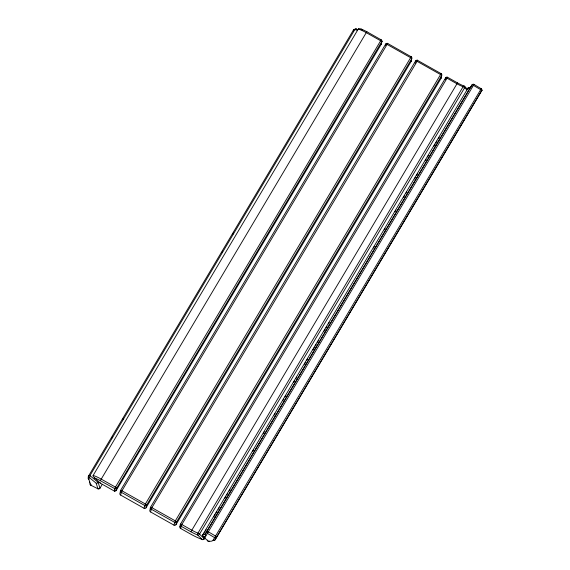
<?xml version="1.0" encoding="UTF-8"?>
<svg xmlns="http://www.w3.org/2000/svg" width="570" height="570" viewBox="0 0 570 570"><rect width="100%" height="100%" fill="white"/><g stroke="black" fill="none" stroke-linecap="round" stroke-linejoin="round"><path stroke-width="0.85" d="M144.025 508.262L145.379 504.001L411.162 56.758A1.503 1.446 11.6 0 1 411.725 58.739L411.191 61.353L146.07 507.749A1.503 1.446 11.6 0 1 144.025 508.262L120.591 495.045L121.944 490.791L387.429 43.826L387.721 43.491L411.476 56.943M146.07 507.749L146.604 505.134L411.725 58.739A1.503 0.385 30.7 0 0 410.5 57.613L387.066 44.403A1.503 0.385 30.7 0 0 385.683 44.061L120.562 490.457L120.028 493.064A1.503 1.446 11.6 0 0 120.591 495.045M150.152 509.074L149.974 509.951A1.503 1.446 11.6 0 0 150.537 511.931L173.971 525.141A1.503 1.446 11.6 0 0 176.009 524.628L441.13 78.233L441.665 75.618A1.503 1.446 11.6 0 0 441.102 73.637L175.325 520.88L173.971 525.141M150.238 508.639L150.508 507.336L415.63 60.94A1.503 1.446 11.6 0 1 417.668 60.427L441.422 73.822M150.537 511.931L151.891 507.671L417.668 60.37L417.582 60.862M176.009 524.628L176.543 522.013L441.665 75.618A1.503 0.385 30.7 0 0 440.446 74.492L417.012 61.282A1.503 0.385 30.7 0 0 415.63 60.94L415.452 61.809M180.854 528.126L180.555 528.411A1.503 1.446 11.6 0 1 179.992 526.431L180.448 524.215L445.89 77.427M381.152 40.235L381.223 39.807L115.446 487.115L114.627 488.754L114.392 491.126M385.42 45.365L385.683 44.061A1.503 1.446 11.6 0 1 387.728 43.548L387.336 43.334M411.07 57.192L411.326 56.822M415.181 63.12L415.274 62.679M440.924 74.506L441.266 73.701M445.191 79.665L445.804 77.549M447.536 77.677L447.607 77.242L181.638 524.885L180.555 528.411L190.451 533.983A24.902 6.356 30.7 0 0 202.257 539.498A1.503 0.884 -70.4 0 0 203.633 538.978A1.503 0.385 30.7 0 0 204.039 538.55L204.936 537.033M381.907 41.346L381.337 44.061L116.216 490.457A1.503 1.446 11.6 0 1 114.171 490.97L100.363 483.189A1.71 0.47 -55 0 1 100.177 483.111A1.553 0.427 -55 0 1 100.206 482.69M381.416 43.776L381.337 44.061A1.503 0.385 30.7 0 1 381.116 44.161M381.964 41.289L116.665 488.241L116.216 490.457A1.503 0.385 30.7 0 1 115.774 490.521M481.914 90.274L215.161 539.669A26.398 6.74 30.7 0 1 214.113 540.517M481.949 90.217L215.161 539.669A1.503 1.454 30.4 0 1 213.13 540.146A24.902 6.356 30.7 0 1 208.05 541.101L203.219 536.577A1.503 0.948 -46.9 0 1 202.813 535.415M100.306 480.681L366.524 32.198L366.88 31.735L381.223 39.864A1.503 1.446 11.6 0 1 381.786 41.845A1.503 0.385 30.7 0 0 380.568 40.719L366.246 32.647A14.998 3.833 30.7 0 0 358.274 29.034L93.152 475.43A1.083 1.047 23.9 0 0 93.038 476.114L94.506 477.916A13.502 3.449 30.7 0 1 100.306 480.681L115.154 488.861M190.9 531.767L181.011 526.196A1.503 1.446 11.6 0 1 180.448 524.215A1.503 0.385 30.7 0 1 181.83 524.55L191.727 530.129A14.998 3.833 30.7 0 0 197.961 533.121A1.503 0.385 30.7 0 1 199.536 534.111L204.039 538.55A1.503 1.012 -45.4 0 1 202.257 539.498L197.762 535.066A16.502 4.211 30.7 0 1 190.9 531.767L457.503 82.885A16.502 4.211 30.7 0 0 464.365 86.177L467.364 89.134M469.53 87.516A1.503 1.282 -84.9 0 0 468.034 88.108L202.913 534.503A1.503 1.282 -84.9 0 0 203.219 536.577A16.502 4.211 30.7 0 0 205.905 535.864L474.005 84.417L481.208 88.749A1.503 1.454 30.4 0 1 481.757 90.765A1.503 0.385 30.7 0 0 480.66 89.668L473.435 85.379A1.503 0.385 30.7 0 0 471.953 84.944L205.357 533.848A14.998 3.833 30.7 0 1 202.913 534.503A1.503 0.385 30.7 0 0 202.785 534.881M213.13 540.146L481.23 88.706L480.959 89.169M88.471 476.149L353.592 29.754M111.77 438.009L112.675 436.492M122.593 419.784L123.498 418.266M221.787 252.767L222.692 251.249M232.61 234.548L233.508 233.03M102.222 484.393L99.971 488.191A1.503 1.397 -17.4 0 1 97.933 488.789L90.687 485.163A1.503 1.397 -17.4 0 1 89.989 483.617M202.97 535.08L204.324 532.8M205.229 531.283L206.126 529.765M213.793 516.862L215.147 514.582M216.044 513.064L216.949 511.547M218.303 509.267L219.201 507.749M224.616 498.643L225.969 496.363M226.867 494.846L227.772 493.328M229.126 491.048L230.023 489.53M252.567 451.568L253.472 450.051M263.39 433.35L264.295 431.832M274.213 415.131L275.111 413.613M282.777 400.71L283.682 399.185M285.036 396.912L285.933 395.395M293.6 382.484L294.505 380.967M295.851 378.694L296.756 377.169M304.423 364.266L305.32 362.748M306.674 360.468L307.579 358.95M312.987 349.845L314.341 347.565M315.238 346.047L316.143 344.529M317.497 342.249L318.395 340.732M323.81 331.619L325.164 329.346M326.061 327.828L326.966 326.311M328.32 324.031L329.218 322.513M373.407 248.114L374.305 246.596M384.23 229.895L385.128 228.378M395.046 211.669L395.951 210.152M403.617 197.248L404.515 195.731M405.868 193.451L406.773 191.933M414.44 179.03L415.338 177.512M416.691 175.232L417.596 173.715M425.256 160.804L426.161 159.287M427.514 157.014L428.412 155.496M433.827 146.383L435.181 144.103M436.078 142.585L436.983 141.068M438.337 138.795L439.235 137.27M204.302 538.985L205.207 537.467M114.328 490.884L114.556 491.183M207.751 531.931L208.314 531.774L215.538 536.064A1.503 0.385 30.7 0 1 216.636 537.154A1.503 1.454 30.4 0 1 214.605 537.638L207.38 533.349A1.503 1.454 30.4 0 1 206.832 531.34A1.503 0.385 30.7 0 1 208.314 531.774L207.737 531.71M115.054 488.754L114.627 488.754A1.503 1.446 11.6 0 0 116.665 488.241A1.503 0.385 30.7 0 0 115.446 487.115L101.125 479.042A14.998 3.833 30.7 0 0 93.152 475.43M144.987 505.64L120.854 492.038M174.933 522.526L150.793 508.917M215.061 537.66L214.605 537.638L215.147 537.767M145.086 505.754L144.559 505.647A1.503 1.446 11.6 0 0 146.604 505.134A1.503 0.385 30.7 0 0 145.379 504.001L121.944 490.791A1.503 0.385 30.7 0 0 120.562 490.457A1.503 1.446 11.6 0 0 121.125 492.437L121.018 492.095M175.033 522.633L174.505 522.526A1.503 1.446 11.6 0 0 176.543 522.013A1.503 0.385 30.7 0 0 175.325 520.88L151.891 507.671A1.503 0.385 30.7 0 0 150.508 507.336A1.503 1.446 11.6 0 0 151.071 509.316L150.965 508.974M387.222 43.327L387.728 43.548M417.169 60.206L417.668 60.427L417.283 60.221M473.499 84.239L473.984 84.46A1.503 1.454 30.4 0 0 471.953 84.944L205.357 533.848A1.503 1.454 30.4 0 0 205.905 535.864M366.902 31.792A13.502 3.449 30.7 0 0 361.102 29.027L358.822 28.6A1.083 1.047 23.7 0 0 358.266 29.027M457.503 82.885L447.607 77.306A1.503 1.446 11.6 0 0 445.569 77.819A1.503 0.385 30.7 0 1 446.951 78.154L456.841 83.733A14.998 3.833 30.7 0 0 463.082 86.725A1.503 0.385 30.7 0 1 464.657 87.716L466.908 89.939M98.268 488.796A1.503 0.399 -63.4 0 1 97.933 488.789L96.188 483.21L89.633 477.81L89.889 475.686L355.046 29.227L355.894 28.6L357.547 29.996M356.421 30.353L355.046 29.227A14.998 3.833 30.7 0 0 353.443 31.086A1.503 1.397 -17.4 0 1 353.828 30.659M99.465 488.319A1.503 0.385 30.7 0 0 99.971 488.191L98.161 482.398L89.925 475.622A14.998 3.833 30.7 0 0 88.329 477.482A1.503 1.397 -17.4 0 0 88.877 479.377L90.687 485.163A1.503 0.399 -63.4 0 0 91.392 484.749M361.102 29.027L362.278 30.082M94.506 477.916L100.363 483.189M180.733 525.789L181.011 526.196L180.904 525.853M88.329 477.482L88.628 478.451M89.533 481.344L89.832 482.305M381.316 43.961L381.337 44.061A1.503 1.446 11.6 0 0 381.472 42.964M471.96 86.775A1.503 1.454 30.4 0 0 470.478 87.452A14.998 3.833 30.7 0 1 468.034 88.108A1.503 0.385 30.7 0 0 468.091 88.685A1.503 0.948 -46.9 0 1 468.319 88.371M468.597 88.094A1.503 0.948 -46.9 0 1 468.903 87.88M479.235 94.121A26.398 6.74 30.7 0 0 480.282 93.273A1.503 1.454 30.4 0 0 480.425 92.169M209.276 541.194A1.503 1.226 -81.2 0 1 208.05 541.101A1.503 0.948 -46.9 0 1 207.608 540.047M98.168 482.405A1.496 1.147 -40.8 0 1 96.807 483.26A1.71 1.318 -40.8 0 1 96.188 483.21M88.877 479.377A13.502 3.449 30.7 0 1 89.633 477.81M355.766 29.141A13.502 3.449 30.7 0 1 356.236 28.92M441.009 76.622A1.503 1.446 11.6 0 1 441.13 78.233M411.333 60.256A1.503 1.446 11.6 0 1 411.191 61.353M180.32 526.922A1.503 0.385 30.7 0 1 179.992 526.431M463.082 86.725L197.961 533.121A1.503 0.791 -68.8 0 0 197.762 535.066A1.503 1.012 -45.4 0 0 199.536 534.111L464.657 87.716A1.503 1.012 -45.4 0 0 464.365 86.177A1.503 0.791 -68.8 0 0 463.082 86.725"/></g></svg>
